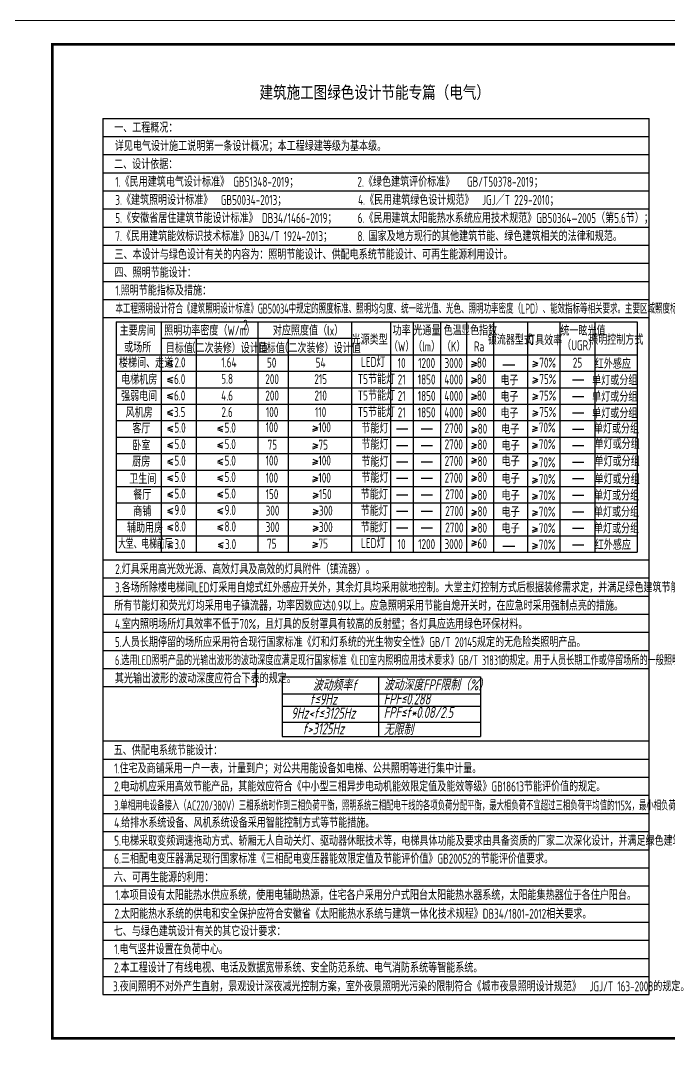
# Model space of a CAD drawing. Extents: x 3774419 to 4775970, y -926964 to 2266.
# Drawn here: x 4500194 to 4526305, y -629379 to -587899 of the extents above; entities that cross this region are included whole.
import ezdxf
from ezdxf.enums import TextEntityAlignment as Align

# ---------------------------------------------------------------- set-up
doc = ezdxf.new("R2010")
doc.units = 0
doc.header["$LTSCALE"] = 1000
doc.header["$MEASUREMENT"] = 0
doc.layers.add('DIM-照明', color=7, linetype='CONTINUOUS')
doc.layers.add('TEL_TEXT', color=7, linetype='CONTINUOUS')
doc.layers.add('图框', color=147, linetype='CONTINUOUS', lineweight=20)
doc.styles.add('FFDI-TEXT', font='gbeitc.shx', dxfattribs={"width": 0.8, "height": 4.5, "bigfont": 'hztxt.shx'})
doc.styles.add('ICDA-STYLE2', font='simhei.ttf', dxfattribs={"width": 0.8})
doc.styles.add('TSSD_Dimension', font='Tssdeng.shx', dxfattribs={"width": 0.7, "bigfont": 'tssdchn.shx'})

msp = doc.modelspace()

# ---------------------------------------------------------------- linework, layer by layer
at = {"layer": 'TEL_TEXT'}
for p, q in [((4504038.5, -600021.8), (4525006.2, -600021.8)), ((4504038.5, -600021.8), (4504038.5, -609295.4)), ((4505853.6, -600021.8), (4505853.6, -609295.4)), ((4509741.2, -600021.8), (4509741.2, -609295.4)), ((4513507.9, -600021.8), (4513507.9, -609295.4)), ((4515080.7, -600021.8), (4515080.7, -609295.4)), ((4515993, -600021.8), (4515993, -609295.4)), ((4517088.8, -600021.8), (4517088.8, -609295.4)), ((4518141.7, -600021.8), (4518141.7, -609295.4)), ((4519231.5, -600021.8), (4519231.5, -609295.4)), ((4520593.8, -600021.8), (4520593.8, -609295.4)), ((4521892.7, -600021.8), (4521892.7, -609295.4)), ((4523309.3, -600021.8), (4523309.3, -609295.4)), ((4525006.2, -600021.8), (4525006.2, -609295.4)), ((4505853.6, -600684.2), (4513507.9, -600684.2)), ((4507258.7, -600684.2), (4507258.7, -609295.4)), ((4510957.7, -600684.2), (4510957.7, -609295.4)), ((4504038.5, -601346.6), (4525006.2, -601346.6)), ((4506318, -601593.6), (4506111.7, -601671.4)), ((4506318, -601749.1), (4506111.7, -601671.4)), ((4506318, -601819.8), (4506111.7, -601742.1)), ((4518346.5, -601599.7), (4518552.8, -601677.5)), ((4518346.5, -601755.2), (4518552.8, -601677.5)), ((4518346.5, -601825.9), (4518552.8, -601748.2)), ((4519602.1, -601757.7), (4520090.8, -601757.7)), ((4520807.2, -601599.7), (4521013.5, -601677.5)), ((4520807.2, -601755.2), (4521013.5, -601677.5)), ((4520807.2, -601825.9), (4521013.5, -601748.2)), ((4504038.5, -602009), (4525006.2, -602009)), ((4506318, -602256), (4506111.7, -602333.8)), ((4518346.5, -602262.1), (4518552.8, -602339.9)), ((4520807.2, -602262.1), (4521013.5, -602339.9)), ((4504038.5, -602671.4), (4525006.2, -602671.4)), ((4506318, -602411.5), (4506111.7, -602333.8)), ((4506318, -602482.2), (4506111.7, -602404.5)), ((4518346.5, -602417.6), (4518552.8, -602339.9)), ((4518346.5, -602488.3), (4518552.8, -602410.6)), ((4520807.2, -602417.6), (4521013.5, -602339.9)), ((4520807.2, -602488.3), (4521013.5, -602410.6)), ((4522399.5, -602356.5), (4522859, -602356.5)), ((4506318, -602911.8), (4506111.7, -602989.6)), ((4506318, -603067.3), (4506111.7, -602989.6)), ((4506318, -603138), (4506111.7, -603060.3)), ((4518346.5, -602924.5), (4518552.8, -603002.3)), ((4518346.5, -603080), (4518552.8, -603002.3)), ((4518346.5, -603150.7), (4518552.8, -603073)), ((4520807.2, -602924.5), (4521013.5, -603002.3)), ((4520807.2, -603080), (4521013.5, -603002.3)), ((4520807.2, -603150.7), (4521013.5, -603073)), ((4522399.5, -603018.9), (4522859, -603018.9)), ((4504038.5, -603333.8), (4525006.2, -603333.8)), ((4506318, -603574.2), (4506111.7, -603652)), ((4506318, -603729.7), (4506111.7, -603652)), ((4506318, -603800.4), (4506111.7, -603722.7)), ((4518346.5, -603586.9), (4518552.8, -603664.7)), ((4518346.5, -603742.4), (4518552.8, -603664.7)), ((4518346.5, -603813.1), (4518552.8, -603735.4)), ((4520807.2, -603586.9), (4521013.5, -603664.7)), ((4520807.2, -603742.4), (4521013.5, -603664.7)), ((4520807.2, -603813.1), (4521013.5, -603735.4)), ((4522399.5, -603681.3), (4522859, -603681.3)), ((4504038.5, -603996.2), (4525006.2, -603996.2)), ((4506315.2, -604226.4), (4506115.8, -604301.5)), ((4506315.2, -604376.6), (4506115.8, -604301.5)), ((4508333.7, -604226.4), (4508134.4, -604301.5)), ((4508333.7, -604376.6), (4508134.4, -604301.5)), ((4511951, -604208.2), (4512150.3, -604283.3)), ((4511951, -604358.5), (4512150.3, -604283.3)), ((4511951, -604426.8), (4512150.3, -604351.7)), ((4515323.8, -604326.6), (4515783.2, -604326.6)), ((4516315.2, -604326.6), (4516774.6, -604326.6)), ((4518356.6, -604265.1), (4518556, -604340.2)), ((4518356.6, -604415.4), (4518556, -604340.2)), ((4520795.7, -604217.3), (4520995.1, -604292.4)), ((4520795.7, -604367.5), (4520995.1, -604292.4)), ((4522399.5, -604343.7), (4522859, -604343.7)), ((4504038.5, -604658.6), (4525006.2, -604658.6)), ((4506315.2, -604445), (4506115.8, -604369.8)), ((4508333.7, -604445), (4508134.4, -604369.8)), ((4518356.6, -604483.7), (4518556, -604408.5)), ((4520795.7, -604435.8), (4520995.1, -604360.7)), ((4506315.2, -604888.8), (4506115.8, -604963.9)), ((4506315.2, -605039), (4506115.8, -604963.9)), ((4506315.2, -605107.4), (4506115.8, -605032.2)), ((4508333.7, -604888.8), (4508134.4, -604963.9)), ((4508333.7, -605039), (4508134.4, -604963.9)), ((4508333.7, -605107.4), (4508134.4, -605032.2)), ((4511951, -604911.3), (4512150.3, -604986.4)), ((4511951, -605061.6), (4512150.3, -604986.4)), ((4511951, -605129.9), (4512150.3, -605054.7)), ((4515323.8, -604992.4), (4515783.2, -604992.4)), ((4516315.2, -604992.4), (4516774.6, -604992.4)), ((4518349.2, -604901.6), (4518548.6, -604976.8)), ((4518349.2, -605051.9), (4518548.6, -604976.8)), ((4518349.2, -605120.2), (4518548.6, -605045.1)), ((4520795.7, -604891.1), (4520995.1, -604966.2)), ((4520795.7, -605041.3), (4520995.1, -604966.2)), ((4520795.7, -605109.6), (4520995.1, -605034.5)), ((4522399.5, -604995.3), (4522859, -604995.3)), ((4504038.5, -605321), (4525006.2, -605321)), ((4506315.2, -605551.2), (4506115.8, -605626.3)), ((4508333.7, -605551.2), (4508134.4, -605626.3)), ((4511951, -605548.6), (4512150.3, -605623.7)), ((4518349.2, -605495.7), (4518548.6, -605570.9)), ((4518349.2, -605646), (4518548.6, -605570.9)), ((4504038.5, -605983.4), (4525006.2, -605983.4)), ((4506315.2, -605701.4), (4506115.8, -605626.3)), ((4506315.2, -605769.8), (4506115.8, -605694.6)), ((4508333.7, -605701.4), (4508134.4, -605626.3)), ((4508333.7, -605769.8), (4508134.4, -605694.6)), ((4511951, -605698.8), (4512150.3, -605623.7)), ((4511951, -605767.2), (4512150.3, -605692)), ((4515323.8, -605654.8), (4515783.2, -605654.8)), ((4516315.2, -605654.8), (4516774.6, -605654.8)), ((4518349.2, -605714.3), (4518548.6, -605639.2)), ((4520795.7, -605618.4), (4520995.1, -605693.5)), ((4520795.7, -605768.7), (4520995.1, -605693.5)), ((4520795.7, -605837), (4520995.1, -605761.8)), ((4522399.5, -605664.2), (4522859, -605664.2)), ((4506315.2, -606213.6), (4506115.8, -606288.7)), ((4506315.2, -606363.8), (4506115.8, -606288.7)), ((4506315.2, -606432.2), (4506115.8, -606357)), ((4508333.7, -606213.6), (4508134.4, -606288.7)), ((4508333.7, -606363.8), (4508134.4, -606288.7)), ((4508333.7, -606432.2), (4508134.4, -606357)), ((4511951, -606238.5), (4512150.3, -606313.6)), ((4511951, -606388.7), (4512150.3, -606313.6)), ((4511951, -606457.1), (4512150.3, -606381.9)), ((4515323.8, -606317.2), (4515783.2, -606317.2)), ((4516315.2, -606317.2), (4516774.6, -606317.2)), ((4518349.2, -606209.9), (4518548.6, -606285)), ((4518349.2, -606360.2), (4518548.6, -606285)), ((4518349.2, -606428.5), (4518548.6, -606353.3)), ((4520795.7, -606294.4), (4520995.1, -606369.5)), ((4520795.7, -606444.6), (4520995.1, -606369.5)), ((4522399.5, -606321.1), (4522859, -606321.1)), ((4504038.5, -606645.8), (4525006.2, -606645.8)), ((4520795.7, -606512.9), (4520995.1, -606437.8)), ((4506315.2, -606876), (4506115.8, -606951.1)), ((4506315.2, -607026.2), (4506115.8, -606951.1)), ((4506315.2, -607094.6), (4506115.8, -607019.4)), ((4508333.7, -606876), (4508134.4, -606951.1)), ((4508333.7, -607026.2), (4508134.4, -606951.1)), ((4508333.7, -607094.6), (4508134.4, -607019.4)), ((4511969.2, -606899.3), (4512168.5, -606974.4)), ((4511969.2, -607049.5), (4512168.5, -606974.4)), ((4511969.2, -607117.9), (4512168.5, -607042.7)), ((4515323.8, -606979.6), (4515783.2, -606979.6)), ((4516315.2, -606979.6), (4516774.6, -606979.6)), ((4518349.2, -606929.9), (4518548.6, -607005)), ((4518349.2, -607080.2), (4518548.6, -607005)), ((4518349.2, -607148.5), (4518548.6, -607073.3)), ((4520794.5, -606944.1), (4520993.9, -607019.2)), ((4520794.5, -607094.4), (4520993.9, -607019.2)), ((4520794.5, -607162.7), (4520993.9, -607087.6)), ((4522399.5, -607001.2), (4522859, -607001.2)), ((4504038.5, -607308.2), (4525006.2, -607308.2)), ((4506315.2, -607538.4), (4506115.8, -607613.5)), ((4506315.2, -607688.6), (4506115.8, -607613.5)), ((4508333.7, -607538.4), (4508134.4, -607613.5)), ((4508333.7, -607688.6), (4508134.4, -607613.5)), ((4511969.2, -607561.7), (4512168.5, -607636.8)), ((4511969.2, -607711.9), (4512168.5, -607636.8)), ((4515323.8, -607642), (4515783.2, -607642)), ((4516315.2, -607642), (4516774.6, -607642)), ((4518349.2, -607592.3), (4518548.6, -607667.4)), ((4518349.2, -607742.6), (4518548.6, -607667.4)), ((4520794.5, -607606.5), (4520993.9, -607681.6)), ((4522399.5, -607663.6), (4522859, -607663.6)), ((4504038.5, -607970.6), (4525006.2, -607970.6)), ((4506315.2, -607757), (4506115.8, -607681.8)), ((4508333.7, -607757), (4508134.4, -607681.8)), ((4511969.2, -607780.3), (4512168.5, -607705.1)), ((4518349.2, -607810.9), (4518548.6, -607735.7)), ((4520794.5, -607756.8), (4520993.9, -607681.6)), ((4520794.5, -607825.1), (4520993.9, -607750)), ((4506315.2, -608200.8), (4506115.8, -608275.9)), ((4506315.2, -608351), (4506115.8, -608275.9)), ((4506315.2, -608419.4), (4506115.8, -608344.2)), ((4508333.7, -608200.8), (4508134.4, -608275.9)), ((4508333.7, -608351), (4508134.4, -608275.9)), ((4508333.7, -608419.4), (4508134.4, -608344.2)), ((4511969.2, -608224.1), (4512168.5, -608299.2)), ((4511969.2, -608374.3), (4512168.5, -608299.2)), ((4511969.2, -608442.7), (4512168.5, -608367.5)), ((4515323.8, -608304.4), (4515783.2, -608304.4)), ((4516315.2, -608304.4), (4516774.6, -608304.4)), ((4518349.2, -608240.1), (4518548.6, -608315.3)), ((4518349.2, -608390.4), (4518548.6, -608315.3)), ((4518349.2, -608458.7), (4518548.6, -608383.6)), ((4520794.5, -608268.9), (4520993.9, -608344)), ((4520794.5, -608419.2), (4520993.9, -608344)), ((4520794.5, -608487.5), (4520993.9, -608412.4)), ((4522399.5, -608326), (4522859, -608326)), ((4504038.5, -608633), (4525006.2, -608633)), ((4506315.2, -608911.7), (4506115.8, -608986.8)), ((4508352.3, -608911.7), (4508152.9, -608986.8)), ((4511951, -608885.7), (4512150.3, -608960.8)), ((4518349.2, -608818), (4518548.6, -608893.1)), ((4518349.2, -608968.3), (4518548.6, -608893.1)), ((4504038.5, -609295.4), (4525006.2, -609295.4)), ((4506315.2, -609061.9), (4506115.8, -608986.8)), ((4506315.2, -609130.2), (4506115.8, -609055.1)), ((4508352.3, -609061.9), (4508152.9, -608986.8)), ((4508352.3, -609130.2), (4508152.9, -609055.1)), ((4511951, -609036), (4512150.3, -608960.8)), ((4511951, -609104.3), (4512150.3, -609029.1)), ((4518349.2, -609036.6), (4518548.6, -608961.5)), ((4519602.1, -609044.1), (4520090.8, -609044.1)), ((4520794.5, -608931.3), (4520993.9, -609006.4)), ((4520794.5, -609081.6), (4520993.9, -609006.4)), ((4520794.5, -609149.9), (4520993.9, -609074.8)), ((4522399.5, -608988.4), (4522859, -608988.4)), ((4509683.4, -614700.4), (4509683.4, -613971.4)), ((4510719.5, -614301.1), (4518703.9, -614300.9)), ((4510719.5, -614301), (4518703.9, -614301)), ((4510719.5, -614301.1), (4518703.9, -614301.1)), ((4510719.5, -614301.1), (4510719.5, -616707.7)), ((4510719.6, -614301.1), (4518703.9, -614300.9)), ((4514592.8, -614301.1), (4514592.6, -616707.7)), ((4518703.9, -614300.8), (4518703.8, -616707.8)), ((4510719.5, -614990), (4518703.9, -614989.9)), ((4510719.5, -614990.1), (4517384.1, -614990.1)), ((4510719.5, -615486.9), (4518703.9, -615486.7)), ((4510719.5, -616125.9), (4518703.9, -616125.8)), ((4510719.5, -616707.9), (4518703.9, -616707.8))]:
    msp.add_line(p, q, dxfattribs=at)
for points in [[(4503501.5, -591833), (4503501.5, -627093.4), (4525486, -627093.4), (4525486, -591833)], [(4503501.5, -591833), (4525486, -591833)], [(4503501.5, -592562), (4525486, -592562)], [(4503501.5, -593291), (4525486, -593291)], [(4503501.5, -594020), (4525486, -594020)], [(4503501.5, -594749), (4525486, -594749)], [(4503501.5, -595478), (4525486, -595478)], [(4503501.5, -596207), (4525486, -596207)], [(4503501.5, -596207), (4525486, -596207)], [(4503501.5, -596936), (4525486, -596936)], [(4503501.5, -597665), (4525486, -597665)], [(4503501.5, -598394), (4525486, -598394)], [(4503501.5, -599123), (4525486, -599123)], [(4503501.5, -599852), (4525486, -599852)], [(4503501.5, -609597.4), (4525486, -609597.4)], [(4503501.5, -610326.4), (4525486, -610326.4)], [(4503501.5, -611055.4), (4525486, -611055.4)], [(4503501.5, -611784.4), (4525486, -611784.4)], [(4503501.5, -612513.4), (4525486, -612513.4)], [(4503501.5, -613242.4), (4525486, -613242.4)], [(4503501.5, -613971.4), (4525486, -613971.4)], [(4503501.5, -614700.4), (4509683.4, -614700.4)], [(4503501.5, -616887.4), (4525486, -616887.4)], [(4503501.5, -617616.4), (4525486, -617616.4)], [(4503501.5, -618345.4), (4525486, -618345.4)], [(4503501.5, -619074.4), (4525486, -619074.4)], [(4503501.5, -619803.4), (4525486, -619803.4)], [(4503501.5, -620532.4), (4525486, -620532.4)], [(4503501.5, -621261.4), (4525486, -621261.4)], [(4503501.5, -621990.4), (4525486, -621990.4)], [(4503501.5, -622719.4), (4525486, -622719.4)], [(4503501.5, -623448.4), (4525486, -623448.4)], [(4503501.5, -624177.4), (4525486, -624177.4)], [(4503501.5, -624906.4), (4525486, -624906.4)], [(4503501.5, -625635.4), (4525486, -625635.4)], [(4503501.5, -626364.4), (4525486, -626364.4)]]:
    msp.add_lwpolyline(points, dxfattribs=at)
at = {"layer": '图框'}
msp.add_lwpolyline([(4498969.4, -587899.4), (4558369.2, -587899.4), (4558369.2, -629853.6), (4498969.4, -629853.6)], close=True, dxfattribs=at)
at = {"layer": '图框', "const_width": 100}
msp.add_lwpolyline([(4501469.4, -628853.6), (4557369.4, -628853.6), (4557369.4, -588853.6), (4501469.4, -588853.6)], close=True, dxfattribs=at)

# ---------------------------------------------------------------- texts
at = {"layer": 'DIM-照明', "color": 7, "linetype": 'Continuous', "style": 'FFDI-TEXT', "width": 0.8}
for s, p in [('波动频率f', (4511953.7, -614864.5)), ('波动深度FPF限制（%%%）', (4514809.1, -614854)), ('FPF≤0.288', (4514809.1, -615420.4)), ('FPF≤f*0.08/2.5', (4514809.1, -615961.5)), ('无限制', (4514809.1, -616646.6))]:
    msp.add_text(s, height=450, dxfattribs=at).set_placement(p)
for s, p in [('f≤9Hz', (4512379.1, -615203.5)), ('9Hz<f≤3125Hz', (4512379.1, -615766.5)), ('f>3125Hz', (4512379.1, -616394.5))]:
    msp.add_text(s, height=450, dxfattribs=at).set_placement(p, align=Align.MIDDLE_CENTER)
at = {"layer": 'TEL_TEXT', "color": 4, "style": 'ICDA-STYLE2', "width": 0.8}
msp.add_text('建筑施工图绿色设计节能专篇（电气）', height=500, dxfattribs=at).set_placement((4509807.5, -591034.9))
at = {"layer": 'TEL_TEXT', "style": 'TSSD_Dimension'}
for s, width, p in [('一、工程概况：', 0.7, (4503959.4, -592404.8)), ('二、设计依据：', 0.7, (4503954, -593875.7)), ('1.《民用建筑电气设计标准》 GB51348-2019；              2.《绿色建筑评价标准》   GB/T50378-2019；', 0.7, (4504004.7, -594585.6)), ('3.《建筑照明设计标准》  GB50034-2013；                 4.《民用建筑绿色设计规范》  JGJ／T 229-2010；', 0.7, (4504004.7, -595314.6)), ('5.《安徽省居住建筑节能设计标准》 DB34/1466-2019；     6.《民用建筑太阳能热水系统应用技术规范》GB50364—2005（第5.6节）；', 0.7, (4504004.7, -596043.6)), ('7.《民用建筑能效标识技术标准》DB34/T 1924-2013；      8. 国家及地方现行的其他建筑节能、绿色建筑相关的法律和规范。', 0.7, (4504004.7, -596772.6)), ('三、本设计与绿色设计有关的内容为：照明节能设计、供配电系统节能设计、可再生能源利用设计。', 0.7, (4503973.9, -597509.1)), ('四、照明节能设计：', 0.7, (4503973.9, -598238.1)), ('1.照明节能指标及措施：', 0.7, (4504009, -598959.6)), ('本工程照明设计符合《建筑照明设计标准》GB50034中规定的照度标准、照明均匀度、统一眩光值、光色、照明功率密度（LPD）、能效指标等相关要求。主要区域照度标准、URG、Ra、LPD值如下表：', 0.58, (4504010.9, -599688.6)), ('2', 0.7, (4509151.3, -600336.8)), ('统一眩光值', 0.7, (4521917.4, -600578.9)), ('（UGR）', 0.7, (4521991.4, -601165)), ('楼梯间、走道', 0.7, (4504151.5, -601869.4)), ('LED灯', 0.7, (4513897.3, -601836.2)), ('2.0', 0.7, (4506386.6, -601851.8)), ('1.64', 0.7, (4508276.4, -601851.8)), ('50', 0.7, (4510110.1, -601863.2)), ('54', 0.7, (4512069.8, -601863.2)), ('80', 0.7, (4518560.2, -601863.2)), ('70%%%', 0.7, (4521069.9, -601863.2)), ('25', 0.7, (4522418.3, -601861.9)), ('T5节能灯', 0.7, (4513768.7, -602523.6)), ('80', 0.7, (4518560.2, -602525.6)), ('75%%%', 0.7, (4521069.9, -602525.6)), ('T5节能灯', 0.7, (4513768.7, -603186)), ('80', 0.7, (4518560.2, -603188)), ('75%%%', 0.7, (4521069.9, -603188)), ('75%%%', 0.7, (4521069.9, -603188)), ('T5节能灯', 0.7, (4513768.7, -603848.4)), ('80', 0.7, (4518560.2, -603850.4)), ('75%%%', 0.7, (4521069.9, -603850.4)), ('75%%%', 0.7, (4521069.9, -603850.4)), ('客厅', 0.7, (4504691, -604506.5)), ('5.0', 0.7, (4506381.6, -604481)), ('5.0', 0.7, (4508400.2, -604481)), ('100', 0.7, (4510056.2, -604462.8)), ('100', 0.7, (4512182.1, -604462.8)), ('节能灯', 0.7, (4513908.7, -604503.8)), ('80', 0.7, (4518589.6, -604519.7)), ('70%%%', 0.7, (4521049.6, -604471.9)), ('卧室', 0.7, (4504691, -605197)), ('5.0', 0.7, (4506381.6, -605143.4)), ('5.0', 0.7, (4508400.2, -605143.4)), ('75', 0.7, (4510135.1, -605165.9)), ('75', 0.7, (4512182.1, -605165.9)), ('节能灯', 0.7, (4513908.7, -605159.6)), ('80', 0.7, (4518582.2, -605156.3)), ('70%%%', 0.7, (4521049.6, -605145.7)), ('厨房 ', 0.7, (4504683.4, -605847.6)), ('5.0', 0.7, (4506381.6, -605805.8)), ('5.0', 0.7, (4508400.2, -605805.8)), ('100', 0.7, (4510056.2, -605803.2)), ('100', 0.7, (4512182.1, -605803.2)), ('节能灯', 0.7, (4513908.7, -605853.4)), ('80', 0.7, (4518582.2, -605828)), ('70%%%', 0.7, (4521049.6, -605873)), ('卫生间 ', 0.7, (4504566.9, -606541.9)), ('5.0', 0.7, (4506381.6, -606468.2)), ('5.0', 0.7, (4508400.2, -606468.2)), ('100', 0.7, (4510056.2, -606493.1)), ('100', 0.7, (4512182.1, -606493.1)), ('节能灯', 0.7, (4513908.7, -606492.3)), ('80', 0.7, (4518582.2, -606464.5)), ('70%%%', 0.7, (4521049.6, -606549)), ('餐厅', 0.7, (4504728.5, -607180.7)), ('5.0', 0.7, (4506381.6, -607130.6)), ('5.0', 0.7, (4508400.2, -607130.6)), ('150', 0.7, (4510056.2, -607153.9)), ('150', 0.7, (4512200.3, -607153.9)), ('节能灯', 0.7, (4513883.2, -607163.7)), ('80', 0.7, (4518582.2, -607184.5)), ('70%%%', 0.7, (4521048.4, -607198.7)), ('商铺', 0.7, (4504728.5, -607843.1)), ('9.0', 0.7, (4506381.6, -607793)), ('9.0', 0.7, (4508400.2, -607793)), ('300', 0.7, (4510056.2, -607816.3)), ('300', 0.7, (4512200.3, -607816.3)), ('节能灯', 0.7, (4513883.2, -607826.1)), ('80', 0.7, (4518582.2, -607846.9)), ('70%%%', 0.7, (4521048.4, -607861.1)), ('辅助用房', 0.7, (4504475.5, -608505.5)), ('8.0', 0.7, (4506381.6, -608455.4)), ('8.0', 0.7, (4508400.2, -608455.4)), ('300', 0.7, (4510056.2, -608478.7)), ('300', 0.7, (4512200.3, -608478.7)), ('节能灯', 0.7, (4513883.2, -608488.5)), ('80', 0.7, (4518582.2, -608509.3)), ('70%%%', 0.7, (4521048.4, -608523.5)), ('大堂、电梯前厅', 0.6, (4504120.5, -609149.1)), ('3.0', 0.7, (4506381.6, -609166.3)), ('3.0', 0.7, (4508418.7, -609166.3)), ('75', 0.7, (4510110.1, -609149.6)), ('75', 0.7, (4512182.1, -609140.3)), ('LED灯', 0.7, (4513897.3, -609122.6)), ('60', 0.7, (4518584.2, -609138)), ('70%%%', 0.7, (4521048.4, -609185.9)), ('2.灯具采用高光效光源、高效灯具及高效的灯具附件（镇流器）。', 0.7, (4504000.8, -610169.1)), ('3.各场所除楼电梯间LED灯采用自熄式红外感应开关外，其余灯具均采用就地控制。大堂主灯控制方式后根据装修需求定，并满足绿色建筑节能设计要求。', 0.7, (4503997.4, -610908.1)), ('所有节能灯和荧光灯均采用电子镇流器，功率因数应达0.9以上。应急照明采用节能自熄开关时，在应急时采用强制点亮的措施。', 0.7, (4503963.4, -611640.6)), ('4.室内照明场所灯具效率不低于70%%%，且灯具的反射罩具有较高的反射壁；各灯具应选用绿色环保材料。', 0.7, (4503990.7, -612378.4)), ('5.人员长期停留的场所应采用符合现行国家标准《灯和灯系统的光生物安全性》GB/T 20145规定的无危险类照明产品。', 0.7, (4503990.7, -613107.4)), ('6.选用LED照明产品的光输出波形的波动深度应满足现行国家标准《LED室内照明应用技术要求》GB/T 31831的规定。用于人员长期工作或停留场所的一般照明的LED光源和LED灯具，', 0.63, (4503990.7, -613836.4)), ('其光输出波形的波动深度应符合下表的规定。', 0.7, (4503990.7, -614565.4)), ('五、供配电系统节能设计：', 0.7, (4503941.5, -617460.5)), ('1.住宅及商铺采用一户一表，计量到户；对公共用能设备如电梯、公共照明等进行集中计量。', 0.7, (4503960.7, -618188.1)), ('2.电动机应采用高效节能产品，其能效应符合《中小型三相异步电动机能效限定值及能效等级》GB18613节能评价值的规定。', 0.7, (4503960.7, -618917.1)), ('3.单相用电设备接入（AC220/380V）三相系统时作到三相负荷平衡，照明系统三相配电干线的各项负荷分配平衡，最大相负荷不宜超过三相负荷平均值的115%%%，最小相负荷不低于三相负荷平均值的85%%%。', 0.57, (4503965.4, -619683.5)), ('4.给排水系统设备、风机系统设备采用智能控制方式等节能措施。', 0.7, (4503960.7, -620375.1)), ('5.电梯采取变频调速拖动方式、轿厢无人自动关灯、驱动器休眠技术等，电梯具体功能及要求由具备资质的厂家二次深化设计，并满足绿色建筑节能设计要求。', 0.7, (4503960.7, -621104.1)), ('6.三相配电变压器满足现行国家标准《三相配电变压器能效限定值及节能评价值》GB20052的节能评价值要求。', 0.7, (4503959.4, -621823)), ('六、可再生能源的利用：', 0.7, (4503949.3, -622573.3)), ('1.本项目设有太阳能热水供应系统，使用电辅助热源，住宅各户采用分户式阳台太阳能热水器系统，太阳能集热器位于各住户阳台。', 0.7, (4504004.1, -623287.8)), ('七、与绿色建筑设计有关的其它设计要求：', 0.7, (4503940.2, -624740.4)), ('1.电气竖井设置在负荷中心。', 0.7, (4503959.4, -625468)), ('2.本工程设计了有线电视、电话及数据宽带系统、安全防范系统、电气消防系统等智能系统。', 0.7, (4503959.4, -626207.5)), ('3.夜间照明不对外产生直射，景观设计深夜减光控制方案，室外夜景照明光污染的限制符合《城市夜景照明设计规范》  JGJ/T 163-2008的规定。', 0.7, (4503916.2, -626960.5))]:
    msp.add_text(s, height=400, dxfattribs=dict(at, width=width)).set_placement(p)
at = {"layer": 'TEL_TEXT', "color": 1, "style": 'TSSD_Dimension', "width": 0.7}
for s, p in [('详见电气设计施工说明第一条设计概况；本工程绿建等级为基本级。', (4503986.6, -593144.1)), ('2.太阳能热水系统的供电和安全保护应符合安徽省《太阳能热水系统与建筑一体化技术规程》DB34/1801-2012相关要求。', (4503973, -624041.3))]:
    msp.add_text(s, height=400, dxfattribs=at).set_placement(p)
at = {"layer": 'TEL_TEXT', "style": 'TSSD_Dimension', "width": 0.7}
for s, p in [('主要房间', (4504907.6, -600374.9)), ('照明功率密度（W/m）', (4507797.3, -600369.9)), ('对应照度值（lx）', (4511762.7, -600369.9)), ('功率', (4515530, -600368.5)), ('光通量', (4516546.6, -600368.5)), ('色温', (4517584.1, -600368.5)), ('显色指数', (4518646.7, -600362.4)), ('光源类型', (4514241.8, -600737)), ('镇流器型式', (4519904.8, -600741.2)), ('灯具效率', (4521266.6, -600760.9)), ('照明控制方式', (4524165.7, -600741.2)), ('或场所', (4504907.6, -601050.7)), ('目标值', (4506585.2, -601075)), ('（二次装修）设计值', (4508508.7, -601075)), ('目标值', (4510284.3, -601075)), ('（二次装修）设计值', (4512245.2, -601075)), ('（W）', (4515530, -601015.1)), ('（lm）', (4516536.8, -601015.1)), ('（K）', (4517623.4, -601015.1)), ('Ra', (4518646.7, -601009)), ('10', (4515530, -601677.5)), ('1200', (4516536.8, -601677.5)), ('3000', (4517623.4, -601677.5)), ('红外感应', (4524029.8, -601709)), ('电梯机房', (4504966.1, -602343.2)), ('6.0', (4506595.3, -602324.9)), ('5.8', (4508505.7, -602314)), ('200', (4510317, -602325.4)), ('215', (4512270.8, -602325.4)), ('21', (4515530, -602339.9)), ('1850', (4516536.8, -602339.9)), ('4000', (4517623.4, -602339.9)), ('电子', (4519868.3, -602371.4)), ('单灯或分组', (4524106.5, -602371.4)), ('强弱电间', (4504966.1, -603009.9)), ('6.0', (4506595.3, -602987.3)), ('4.6', (4508505.7, -602987.8)), ('200', (4510317, -602987.8)), ('210', (4512270.8, -602987.8)), ('21', (4515530, -603002.3)), ('1850', (4516536.8, -603002.3)), ('4000', (4517623.4, -603002.3)), ('电子', (4519868.3, -603033.8)), ('单灯或分组', (4524106.5, -603033.8)), ('风机房', (4504966.1, -603672.3)), ('3.5', (4506595.3, -603649.7)), ('2.6', (4508505.7, -603650.2)), ('100', (4510317, -603650.2)), ('110', (4512270.8, -603650.2)), ('21', (4515530, -603664.7)), ('1850', (4516536.8, -603664.7)), ('4000', (4517623.4, -603664.7)), ('电子', (4519868.3, -603696.2)), ('单灯或分组', (4524106.5, -603696.2)), ('2700', (4517626.4, -604300.3)), ('电子', (4519904.2, -604344.3)), ('单灯或分组', (4524176, -604314.3)), ('2700', (4517626.4, -604950)), ('电子', (4519914.7, -605000.7)), ('单灯或分组', (4524204.3, -604936.3)), ('2700', (4517626.4, -605620.5)), ('电子', (4519914.7, -605629.7)), ('单灯或分组', (4524204.3, -605636.6)), ('2700', (4517626.4, -606296.3)), ('电子', (4519914.7, -606333.6)), ('单灯或分组', (4524204.3, -606351.2)), ('2700', (4517650.9, -606957.5)), ('电子', (4519914.7, -607009.3)), ('单灯或分组', (4524179.2, -607007.1)), ('2700', (4517650.9, -607635.4)), ('电子', (4519914.7, -607671.7)), ('单灯或分组', (4524179.2, -607669.5)), ('2700', (4517650.9, -608297.8)), ('电子', (4519914.7, -608334.1)), ('单灯或分组', (4524179.2, -608331.9)), ('10', (4515530, -608963.9)), ('1200', (4516536.8, -608963.9)), ('3000', (4517623.4, -608963.9)), ('红外感应', (4524029.8, -608995.4))]:
    msp.add_text(s, height=400, dxfattribs=at).set_placement(p, align=Align.MIDDLE_CENTER)

doc.saveas('drawing.dxf')
